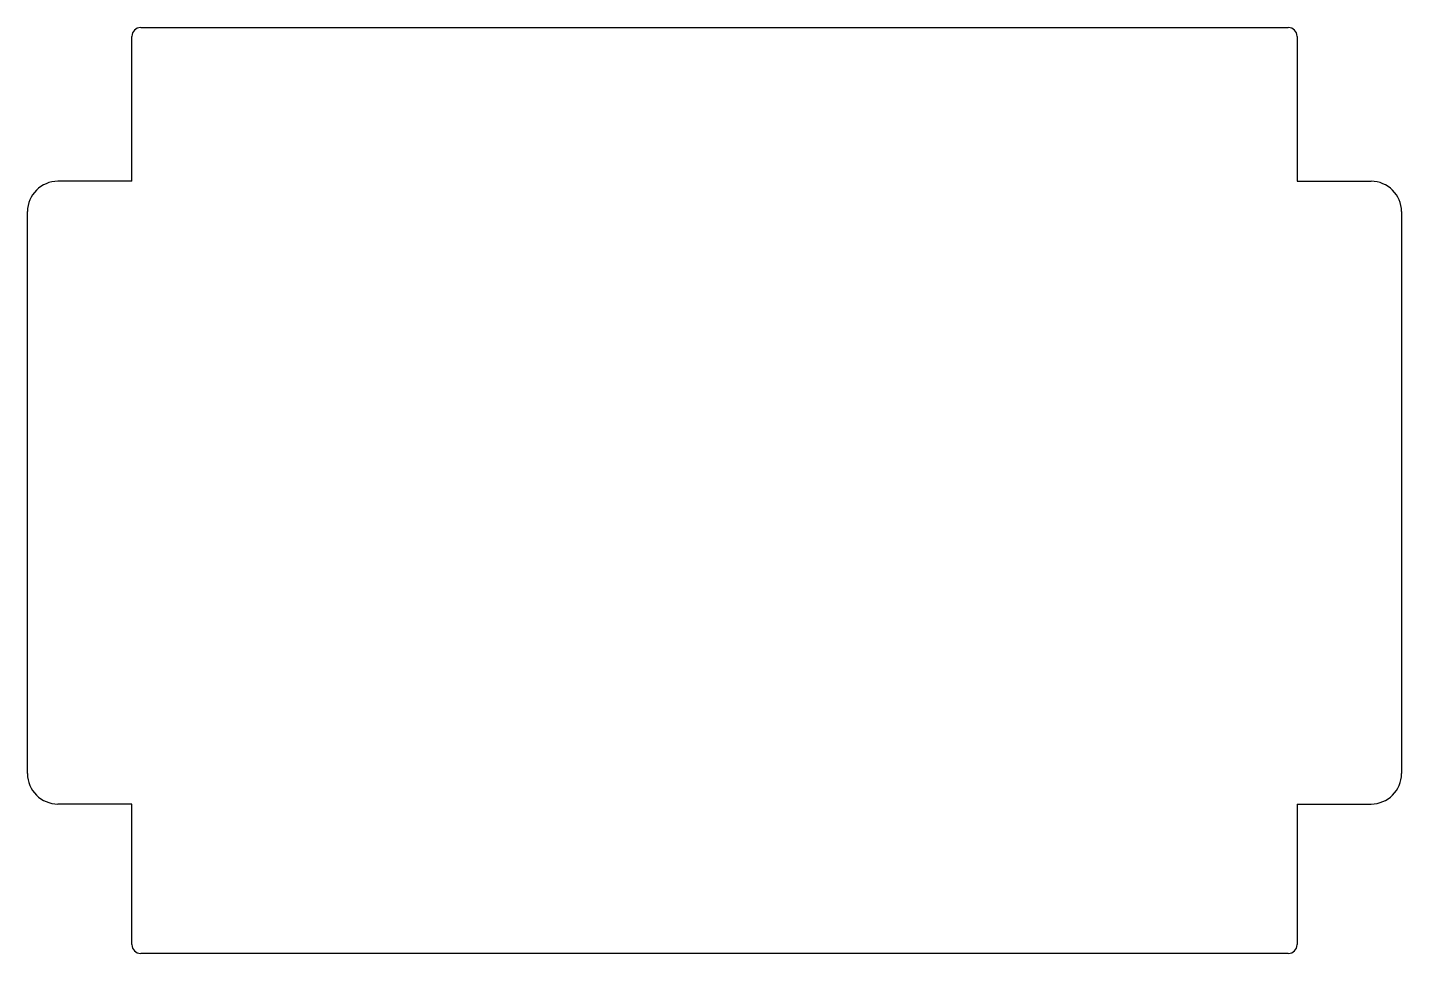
# Model space of a CAD drawing. Extents: x 97 to 189, y -127 to -65.1.
import ezdxf

# ---------------------------------------------------------------- set-up
doc = ezdxf.new("R2010")
doc.units = 0
doc.header["$MEASUREMENT"] = 0
doc.layers.add('BLACK', color=7, linetype='CONTINUOUS')

msp = doc.modelspace()

# ---------------------------------------------------------------- linework, layer by layer
at = {"layer": 'BLACK', "linetype": 'CONTINUOUS'}
for p, q in [((104.6, -65.057), (181.4, -65.057)), ((104, -75.344), (104, -65.657)), ((182, -65.657), (182, -75.344)), ((104, -75.344), (99.047, -75.344)), ((182, -75.344), (186.953, -75.344)), ((97.015, -114.968), (97.015, -77.376)), ((188.985, -77.376), (188.985, -114.968)), ((104, -117), (99.047, -117)), ((104, -126.4), (104, -117)), ((182, -117), (186.953, -117)), ((182, -117), (182, -126.4)), ((181.4, -127), (104.6, -127))]:
    msp.add_line(p, q, dxfattribs=at)
at = {"layer": 'BLACK'}
for centre, radius, start, end in [((104.6, -65.657), 0.6, 90, 180), ((181.4, -65.657), 0.6, 0, 90), ((99.047, -77.376), 2.032, 90, 180), ((186.953, -77.376), 2.032, 0, 90), ((99.047, -114.968), 2.032, 180, 270), ((186.953, -114.968), 2.032, -90, 0), ((104.6, -126.4), 0.6, 180, 270), ((181.4, -126.4), 0.6, -90, 0)]:
    msp.add_arc(centre, radius, start, end, dxfattribs=at)

doc.saveas('drawing.dxf')
